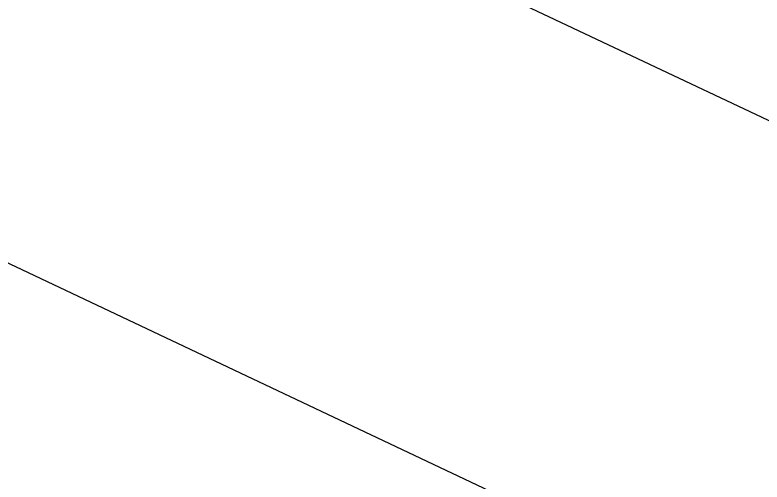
# Model space of a CAD drawing. Header units: metres. Extents: x 320712 to 330859, y 7395954 to 7410037.
# Drawn here: x 325072.32 to 325078.9, y 7398029.44 to 7398033.55 of the extents above; entities that cross this region are included whole.
import ezdxf
from ezdxf.enums import TextEntityAlignment as Align

# ---------------------------------------------------------------- set-up
doc = ezdxf.new("R2010")
doc.units = ezdxf.units.M
doc.layers.add('ACAD-1A-SEM FOTOS$0$F-HZ-AMV', color=3, linetype='Continuous')
doc.layers.add('ACAD-1A-SEM FOTOS$0$U-HZ-AMV', color=3, linetype='Continuous')
doc.layers.add('ACAD-1A-SEM FOTOS$0$U-HZ-EIXO CARGA', color=170, linetype='ACAD-1A-SEM FOTOS$0$CARGA_LINE', lineweight=30)
doc.layers.add('ACAD-1A-SEM FOTOS$0$U-HZ-EIXO TIC AMPLIAÇÃO FUTURA', color=254, linetype='ACAD-1A-SEM FOTOS$0$TIC_LINE', lineweight=30)
doc.styles.add('ACAD-1A-SEM FOTOS$0$ARIAL', font='arial.ttf')
doc.styles.add('ACAD-1A-SEM FOTOS$0$Standard', font='arial.ttf')
doc.linetypes.add('ACAD-1A-SEM FOTOS$0$CARGA_LINE', pattern='A,3.5,-0.25,["CARGA",ACAD-1A-SEM FOTOS$0$Standard,S=0.175,R=0,X=-0.05,Y=-0.1],-0.95', length=4.7)
doc.linetypes.add('ACAD-1A-SEM FOTOS$0$TIC_LINE', pattern='A,3.5,-0.25,["TIC",ACAD-1A-SEM FOTOS$0$Standard,S=0.175,R=0,X=-0.05,Y=-0.1],-0.5', length=4.25)

# ---------------------------------------------------------------- blocks, each defined once
blk = doc.blocks.new('ACAD-1A-SEM FOTOS$0$AMV_A_NUM_10_MADEIRA')
at = {"color": 1}
blk.add_line((-14.532, 0), (0, 0), dxfattribs=at)
blk = doc.blocks.new('ACAD-1A-SEM FOTOS')
at = {"layer": 'ACAD-1A-SEM FOTOS$0$U-HZ-EIXO CARGA', "lineweight": 30}
for p, q in [((325752.6819, 7397714.5624), (324990.0815, 7398074.5851)), ((325750.9169, 7397710.9724), (324987.514, 7398071.3739))]:
    blk.add_line(p, q, dxfattribs=at)
at = {"extrusion": (5.23521e-10, 1.10903e-09, 1), "xscale": -1, "rotation": 334.7280651401851}
blk.add_blockref('ACAD-1A-SEM FOTOS$0$AMV_A_NUM_10_MADEIRA', (325072.4222, 7398035.7122, 0.0091), dxfattribs=at)
at = {"layer": 'ACAD-1A-SEM FOTOS$0$F-HZ-AMV', "style": 'ACAD-1A-SEM FOTOS$0$ARIAL'}
blk.add_attdef('1:18,5', text='', height=2, rotation=270.90531, dxfattribs=at).set_placement((321292.6314, 7408864.4474), align=Align.MIDDLE_CENTER)
at = {"layer": 'ACAD-1A-SEM FOTOS$0$U-HZ-AMV', "style": 'ACAD-1A-SEM FOTOS$0$ARIAL'}
blk.add_attdef('1:18,5', text='', height=2, rotation=316.15618, dxfattribs=at).set_placement((323337.9338, 7400979.0979), align=Align.MIDDLE_CENTER)
at = {"layer": 'ACAD-1A-SEM FOTOS$0$U-HZ-EIXO TIC AMPLIAÇÃO FUTURA', "style": 'ACAD-1A-SEM FOTOS$0$ARIAL'}
blk.add_attdef('1:18,5', text='', height=2, rotation=326.88553, dxfattribs=at).set_placement((321311.1728, 7406263.1204), align=Align.MIDDLE_CENTER)
at = {"layer": 'ACAD-1A-SEM FOTOS$0$U-HZ-EIXO TIC AMPLIAÇÃO FUTURA', "linetype": 'ACAD-1A-SEM FOTOS$0$TIC_LINE', "lineweight": 30, "style": 'ACAD-1A-SEM FOTOS$0$ARIAL'}
blk.add_attdef('1:18,5', text='', height=2, rotation=305.3193, dxfattribs=at).set_placement((321625.9895, 7405039.1783), align=Align.MIDDLE_CENTER)
at = {"layer": 'ACAD-1A-SEM FOTOS$0$U-HZ-EIXO TIC AMPLIAÇÃO FUTURA', "lineweight": 30, "style": 'ACAD-1A-SEM FOTOS$0$ARIAL'}
for rotation, p in [(221.24022, (321631.0079, 7404012.2212)), (322.51855, (321877.15, 7402804.4386))]:
    blk.add_attdef('1:18,5', text='', height=2, rotation=rotation, dxfattribs=at).set_placement(p, align=Align.MIDDLE_CENTER)

msp = doc.modelspace()

# ---------------------------------------------------------------- block references
at = {"color": 7, "true_color": 0xffffff}
msp.add_blockref('ACAD-1A-SEM FOTOS', (0, 0), dxfattribs=at)

doc.saveas('drawing.dxf')
